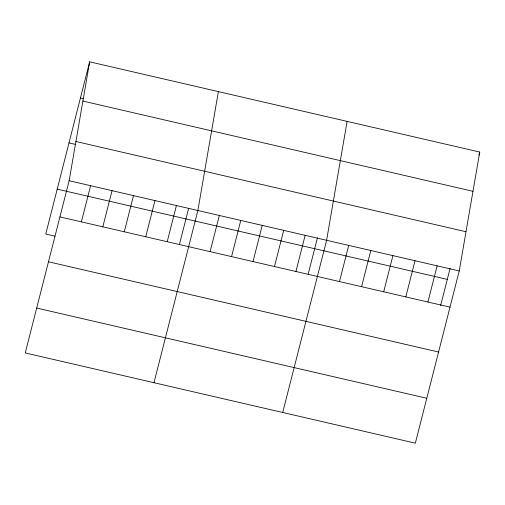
<?xml version="1.0" encoding="UTF-8"?>
<svg xmlns="http://www.w3.org/2000/svg" width="505" height="505" viewBox="0 0 505 505"><rect width="100%" height="100%" fill="white"/><g stroke="black" fill="none" stroke-linecap="round" stroke-linejoin="round"><path stroke-width="0.76" d="M69.141 180.733L89.656 61.837L479.75 152.068L459.234 270.964L415.344 443.163L25.25 352.932L69.141 180.733L459.234 270.964M218.387 91.613L197.872 210.509L153.981 382.708M347.118 121.389L326.602 240.285L282.712 412.484M89.656 61.837L45.766 234.036L54.963 236.163M81.381 221.865L90.597 185.695M102.831 226.827L112.053 190.656M124.287 231.789L133.509 195.618M145.743 236.757L154.966 200.58M167.199 241.718L176.415 205.541M179.452 244.363L188.561 208.647M210.105 251.641L219.328 215.471M231.561 256.603L240.784 220.432M253.018 261.565L262.24 225.394M274.474 266.533L283.696 230.356M295.93 271.494L305.146 235.324M308.183 274.139L317.475 237.691M339.486 281.569L348.709 245.398M361.593 286.682L370.815 250.512M383.699 291.795L392.922 255.625M405.805 296.908L415.022 260.738M427.912 302.022L437.128 265.851M440.625 305.563L450.106 268.37M478.98 155.085L479.75 152.068M80.44 98.008L83.502 98.715M82.889 101.069L472.977 191.307M75.914 141.495L466.001 231.726M68.996 142.896L75.125 144.316M57.21 189.148L447.297 279.379M59.925 216.904L450.012 307.135M48.48 261.792L438.574 352.023M36.695 308.044L426.782 398.275"/></g></svg>
